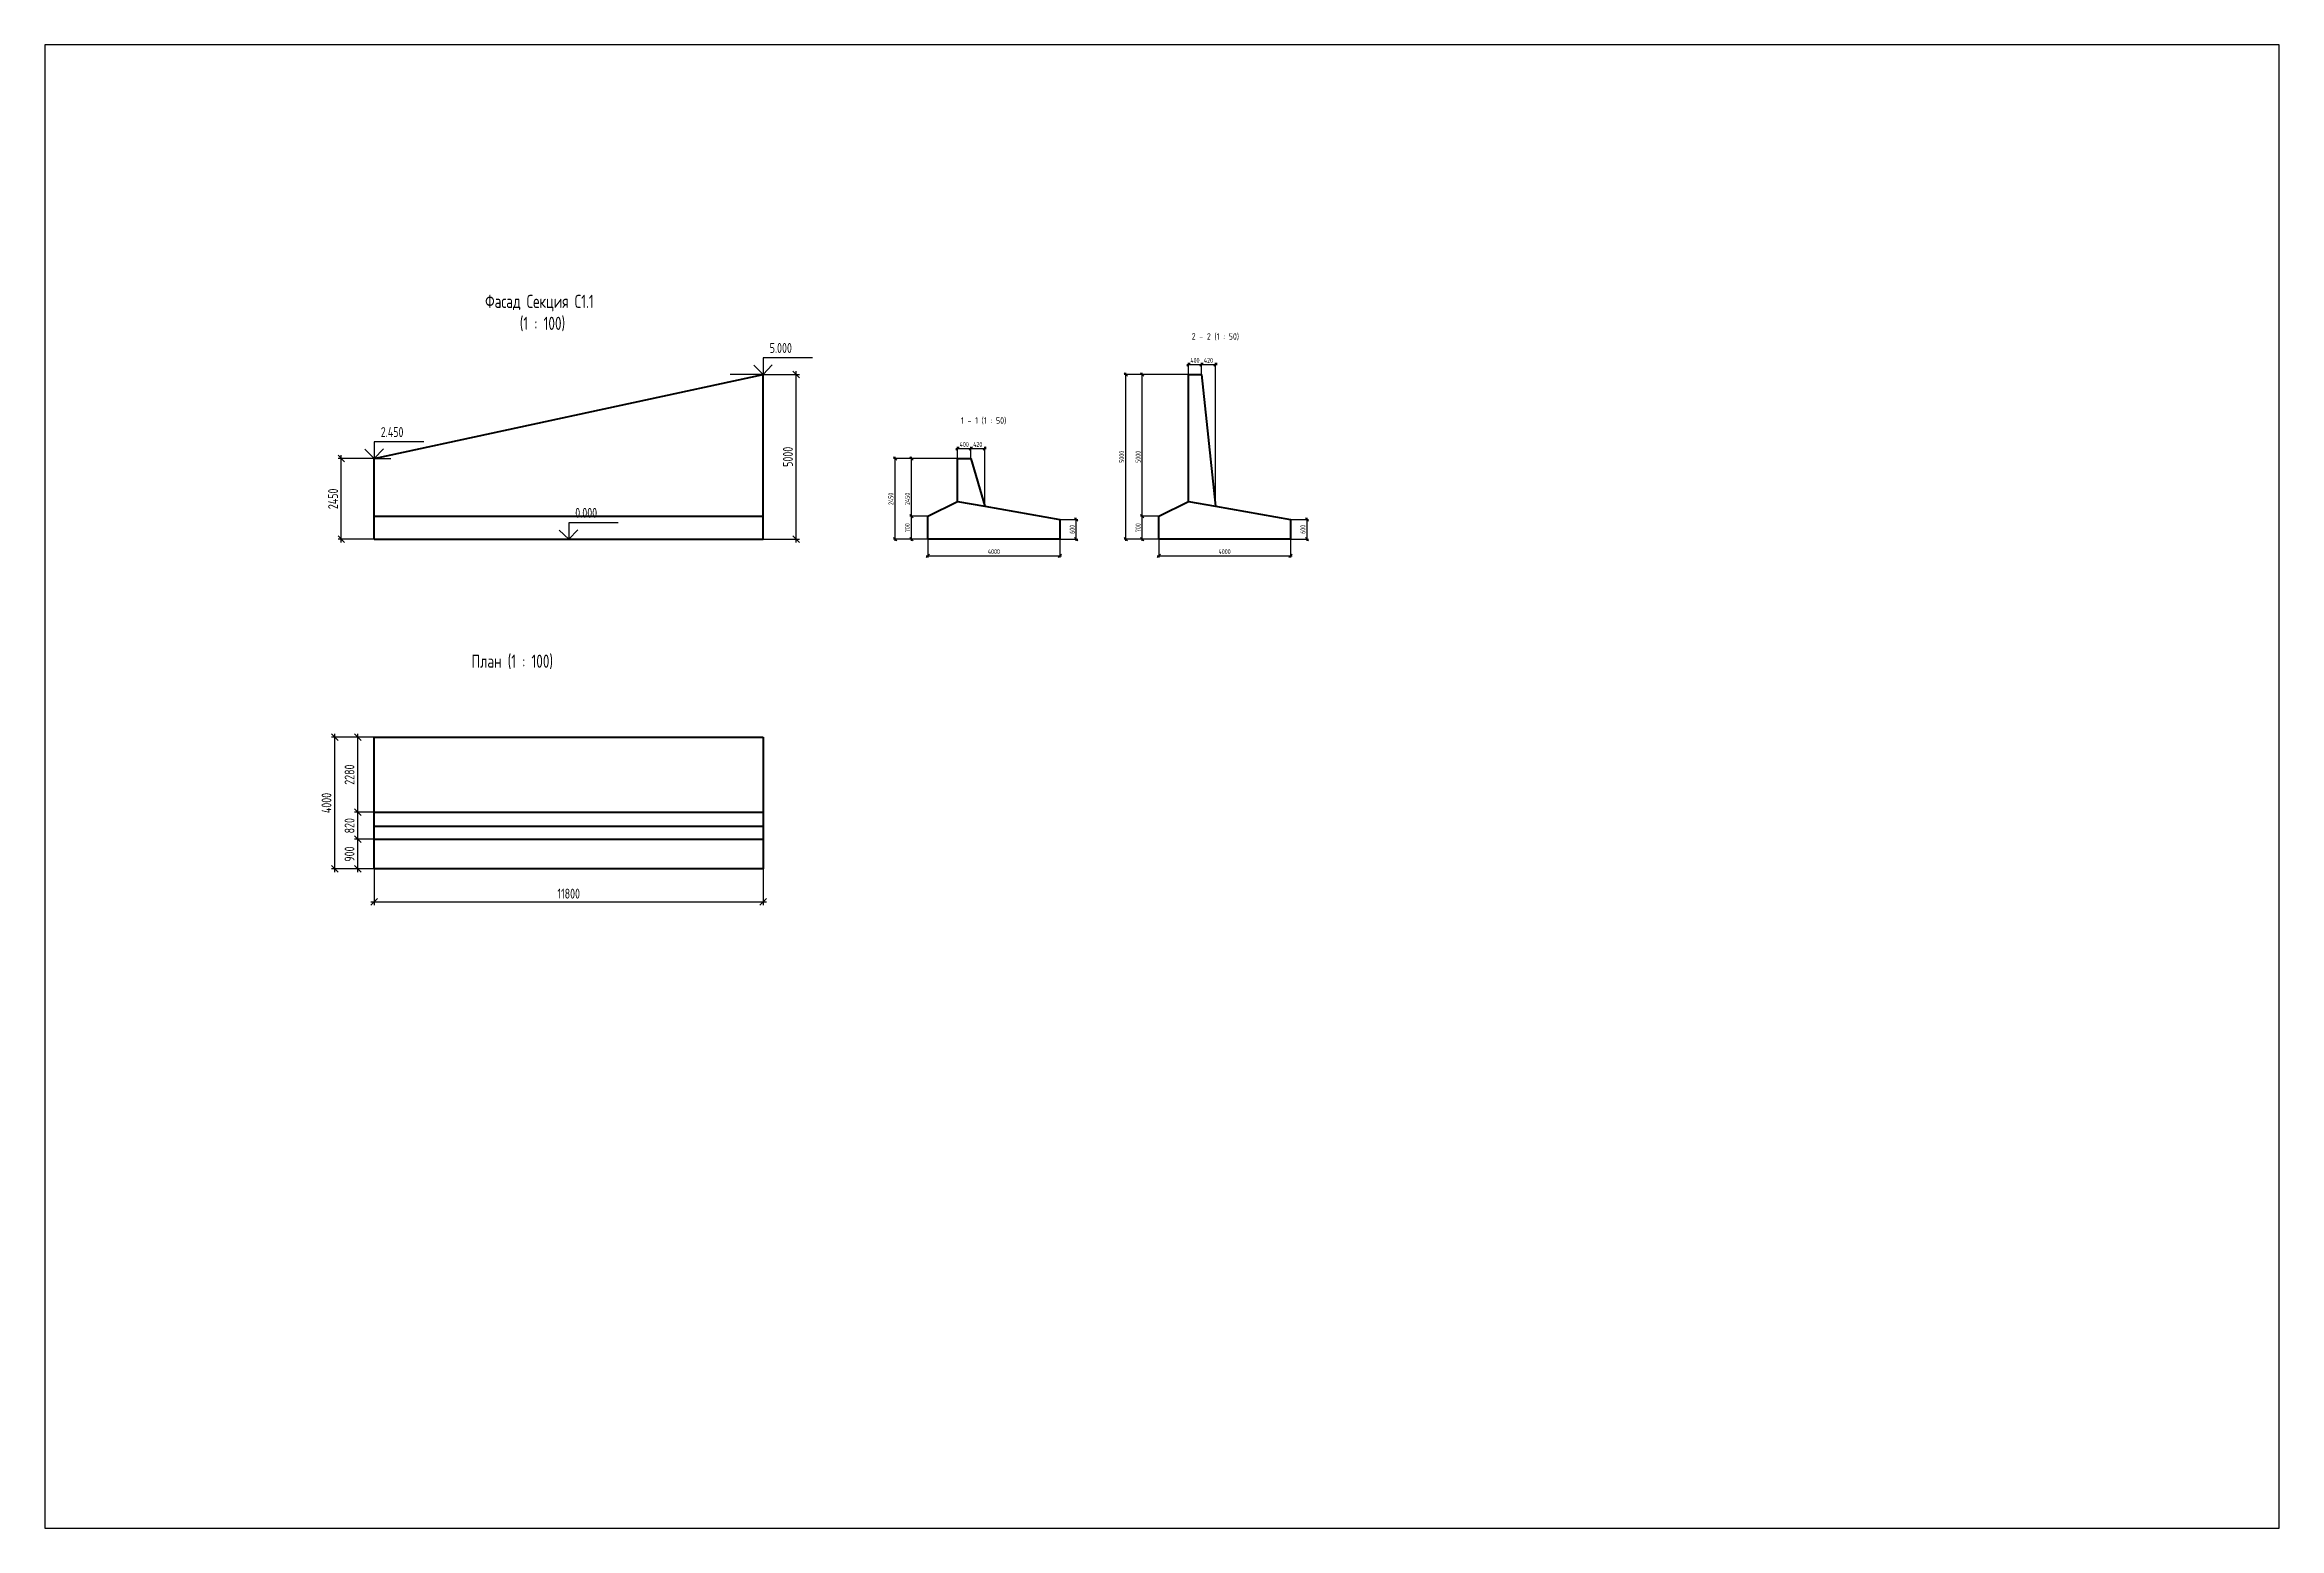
# Model space of a CAD drawing. Header units: millimetres. Extents: x -5073 to 1141180, y -2035460 to 62336.
# Drawn here: x 630395 to 698195, y -30000 to 15000 of the extents above; entities that cross this region are included whole.
import ezdxf
from ezdxf.enums import TextEntityAlignment as Align

# ---------------------------------------------------------------- set-up
doc = ezdxf.new("R2010")
doc.units = ezdxf.units.MM
doc.layers.add('Contur', color=40, linetype='Continuous', lineweight=40)
doc.layers.add('Notes', color=1, linetype='Continuous', plot=False)
doc.layers.add('Size', color=142, linetype='Continuous')
doc.layers.add('Text_B', color=11, linetype='Continuous')
doc.styles.add('RS 0.7', font='romans.shx', dxfattribs={"width": 0.7})
doc.styles.add('RS0.7', font='romans.shx', dxfattribs={"width": 0.7})
doc.dimstyles.new('LIN100', dxfattribs={"dimscale": 100, "dimtxt": 3, "dimasz": 2, "dimexe": 1, "dimexo": 0, "dimgap": 1, "dimtad": 1, "dimdec": 1, "dimrnd": 1, "dimzin": 9, "dimdsep": 46, "dimtxsty": 'RS0.7', "dimblk1": 'OBLIQUE', "dimblk2": 'OBLIQUE', "dimsah": 1, "dimcen": 2, "dimdle": 1, "dimclrd": 256, "dimclre": 256, "dimclrt": 7, "dimazin": 2, "dimtfac": 2.5, "dimtdec": 1, "dimtmove": 0, "dimatfit": 3, "dimfxl": 1, "dimtolj": 1, "dimtzin": 12, "dimlwd": -1, "dimlwe": -1, "dimarcsym": 0})
doc.dimstyles.new('LIN50', dxfattribs={"dimscale": 50, "dimtxt": 3, "dimasz": 2, "dimexe": 1, "dimexo": 0, "dimgap": 1, "dimtad": 1, "dimdec": 1, "dimrnd": 1, "dimzin": 9, "dimdsep": 46, "dimtxsty": 'RS0.7', "dimblk1": 'OBLIQUE', "dimblk2": 'OBLIQUE', "dimsah": 1, "dimcen": 2, "dimdle": 1, "dimclrd": 256, "dimclre": 256, "dimclrt": 7, "dimazin": 2, "dimtfac": 2.5, "dimtdec": 1, "dimtmove": 0, "dimatfit": 3, "dimfxl": 1, "dimtolj": 1, "dimtzin": 12, "dimlwd": -1, "dimlwe": -1, "dimarcsym": 0})

# ---------------------------------------------------------------- blocks, each defined once
blk = doc.blocks.new('_Oblique')
at = {"color": 0, "lineweight": -2}
blk.add_line((-0.5, -0.5), (0.5, 0.5), dxfattribs=at)
blk = doc.blocks.new('*D1362')
at = {"layer": 'Defpoints', "color": 0, "transparency": 16777216}
for p in [(639395, 2450), (640395, 2450), (640395, 0)]:
    blk.add_point(p, dxfattribs=at)
at = {"layer": 'Size', "transparency": 16777216}
for p, q in [((640395, 2450), (639295, 2450)), ((639395, -100), (639395, 2550)), ((640395, 0), (639295, 0))]:
    blk.add_line(p, q, dxfattribs=at)
at = {"layer": 'Size', "transparency": 16777216, "xscale": 200, "yscale": 200, "zscale": 200}
for p, rotation in [((639395, 2450), 90), ((639395, 0), 270)]:
    blk.add_blockref('_Oblique', p, dxfattribs=dict(at, rotation=rotation))
at = {"layer": 'Size', "color": 7, "transparency": 16777216, "insert": (639145, 1225), "char_height": 300, "attachment_point": 5, "rotation": 90, "style": 'RS0.7'}
blk.add_mtext('\\A1;2450', dxfattribs=at)
blk = doc.blocks.new('*D1363')
at = {"layer": 'Defpoints', "color": 0, "transparency": 16777216}
for p in [(652195, 5000), (653195, 5000), (652195, 0)]:
    blk.add_point(p, dxfattribs=at)
at = {"layer": 'Size', "transparency": 16777216}
for p, q in [((652195, 5000), (653295, 5000)), ((653195, -100), (653195, 5100)), ((652195, 0), (653295, 0))]:
    blk.add_line(p, q, dxfattribs=at)
at = {"layer": 'Size', "transparency": 16777216, "xscale": 200, "yscale": 200, "zscale": 200}
for p, rotation in [((653195, 5000), 90), ((653195, 0), 270)]:
    blk.add_blockref('_Oblique', p, dxfattribs=dict(at, rotation=rotation))
at = {"layer": 'Size', "color": 7, "transparency": 16777216, "insert": (652945, 2500), "char_height": 300, "attachment_point": 5, "rotation": 90, "style": 'RS0.7'}
blk.add_mtext('\\A1;5000', dxfattribs=at)
blk = doc.blocks.new('*D1364')
at = {"layer": 'Defpoints', "color": 0, "transparency": 16777216}
for p in [(640395, -10000), (652195, -10000), (652195, -11000)]:
    blk.add_point(p, dxfattribs=at)
at = {"layer": 'Size', "transparency": 16777216}
for p, q in [((640395, -10000), (640395, -11100)), ((652195, -10000), (652195, -11100)), ((640295, -11000), (652295, -11000))]:
    blk.add_line(p, q, dxfattribs=at)
at = {"layer": 'Size', "transparency": 16777216, "xscale": 200, "yscale": 200, "zscale": 200, "rotation": 180}
blk.add_blockref('_Oblique', (640395, -11000), dxfattribs=at)
at = {"layer": 'Size', "transparency": 16777216, "xscale": 200, "yscale": 200, "zscale": 200}
blk.add_blockref('_Oblique', (652195, -11000), dxfattribs=at)
at = {"layer": 'Size', "color": 7, "transparency": 16777216, "insert": (646295, -10750), "char_height": 300, "attachment_point": 5, "style": 'RS0.7'}
blk.add_mtext('\\A1;11800', dxfattribs=at)
blk = doc.blocks.new('*D1365')
at = {"layer": 'Defpoints', "color": 0, "transparency": 16777216}
for p in [(639195, -6000), (640395, -6000), (640395, -10000)]:
    blk.add_point(p, dxfattribs=at)
at = {"layer": 'Size', "transparency": 16777216}
for p, q in [((640395, -6000), (639095, -6000)), ((639195, -10100), (639195, -5900)), ((640395, -10000), (639095, -10000))]:
    blk.add_line(p, q, dxfattribs=at)
at = {"layer": 'Size', "transparency": 16777216, "xscale": 200, "yscale": 200, "zscale": 200}
for p, rotation in [((639195, -6000), 90), ((639195, -10000), 270)]:
    blk.add_blockref('_Oblique', p, dxfattribs=dict(at, rotation=rotation))
at = {"layer": 'Size', "color": 7, "transparency": 16777216, "insert": (638945, -8000), "char_height": 300, "attachment_point": 5, "rotation": 90, "style": 'RS0.7'}
blk.add_mtext('\\A1;4000', dxfattribs=at)
blk = doc.blocks.new('*D1366')
at = {"layer": 'Defpoints', "color": 0, "transparency": 16777216}
for p in [(639895, -9100), (640395, -9100), (640395, -10000)]:
    blk.add_point(p, dxfattribs=at)
at = {"layer": 'Size', "transparency": 16777216}
for p, q in [((640395, -9100), (639795, -9100)), ((639895, -10100), (639895, -9000)), ((640395, -10000), (639795, -10000))]:
    blk.add_line(p, q, dxfattribs=at)
at = {"layer": 'Size', "transparency": 16777216, "xscale": 200, "yscale": 200, "zscale": 200}
for p, rotation in [((639895, -9100), 90), ((639895, -10000), 270)]:
    blk.add_blockref('_Oblique', p, dxfattribs=dict(at, rotation=rotation))
at = {"layer": 'Size', "color": 7, "transparency": 16777216, "insert": (639645, -9550), "char_height": 300, "attachment_point": 5, "rotation": 90, "style": 'RS0.7'}
blk.add_mtext('\\A1;900', dxfattribs=at)
blk = doc.blocks.new('*D1367')
at = {"layer": 'Defpoints', "color": 0, "transparency": 16777216}
for p in [(639895, -8280), (640395, -8280), (640395, -9100)]:
    blk.add_point(p, dxfattribs=at)
at = {"layer": 'Size', "transparency": 16777216}
for p, q in [((640395, -8280), (639795, -8280)), ((639895, -9200), (639895, -8180)), ((640395, -9100), (639795, -9100))]:
    blk.add_line(p, q, dxfattribs=at)
at = {"layer": 'Size', "transparency": 16777216, "xscale": 200, "yscale": 200, "zscale": 200}
for p, rotation in [((639895, -8280), 90), ((639895, -9100), 270)]:
    blk.add_blockref('_Oblique', p, dxfattribs=dict(at, rotation=rotation))
at = {"layer": 'Size', "color": 7, "transparency": 16777216, "insert": (639645, -8690), "char_height": 300, "attachment_point": 5, "rotation": 90, "style": 'RS0.7'}
blk.add_mtext('\\A1;820', dxfattribs=at)
blk = doc.blocks.new('*D1368')
at = {"layer": 'Defpoints', "color": 0, "transparency": 16777216}
for p in [(639895, -6000), (640395, -6000), (640395, -8280)]:
    blk.add_point(p, dxfattribs=at)
at = {"layer": 'Size', "transparency": 16777216}
for p, q in [((640395, -6000), (639795, -6000)), ((639895, -8380), (639895, -5900)), ((640395, -8280), (639795, -8280))]:
    blk.add_line(p, q, dxfattribs=at)
at = {"layer": 'Size', "transparency": 16777216, "xscale": 200, "yscale": 200, "zscale": 200}
for p, rotation in [((639895, -6000), 90), ((639895, -8280), 270)]:
    blk.add_blockref('_Oblique', p, dxfattribs=dict(at, rotation=rotation))
at = {"layer": 'Size', "color": 7, "transparency": 16777216, "insert": (639645, -7140), "char_height": 300, "attachment_point": 5, "rotation": 90, "style": 'RS0.7'}
blk.add_mtext('\\A1;2280', dxfattribs=at)
blk = doc.blocks.new('*D1369')
at = {"layer": 'Defpoints', "color": 0, "transparency": 16777216}
for p in [(656695, 2450), (658095, 2450), (657195, 0)]:
    blk.add_point(p, dxfattribs=at)
at = {"layer": 'Size', "transparency": 16777216}
for p, q in [((658095, 2450), (656645, 2450)), ((656695, -50), (656695, 2500)), ((657195, 0), (656645, 0))]:
    blk.add_line(p, q, dxfattribs=at)
at = {"layer": 'Size', "transparency": 16777216, "xscale": 100, "yscale": 100, "zscale": 100}
for p, rotation in [((656695, 2450), 90), ((656695, 0), 270)]:
    blk.add_blockref('_Oblique', p, dxfattribs=dict(at, rotation=rotation))
at = {"layer": 'Size', "color": 7, "transparency": 16777216, "insert": (656570, 1225), "char_height": 150, "attachment_point": 5, "rotation": 90, "style": 'RS0.7'}
blk.add_mtext('\\A1;2450', dxfattribs=at)
blk = doc.blocks.new('*D1370')
at = {"layer": 'Defpoints', "color": 0, "transparency": 16777216}
for p in [(657195, 0), (661195, 0), (661195, -500)]:
    blk.add_point(p, dxfattribs=at)
at = {"layer": 'Size', "transparency": 16777216}
for p, q in [((657195, 0), (657195, -550)), ((661195, 0), (661195, -550)), ((657145, -500), (661245, -500))]:
    blk.add_line(p, q, dxfattribs=at)
at = {"layer": 'Size', "transparency": 16777216, "xscale": 100, "yscale": 100, "zscale": 100, "rotation": 180}
blk.add_blockref('_Oblique', (657195, -500), dxfattribs=at)
at = {"layer": 'Size', "transparency": 16777216, "xscale": 100, "yscale": 100, "zscale": 100}
blk.add_blockref('_Oblique', (661195, -500), dxfattribs=at)
at = {"layer": 'Size', "color": 7, "transparency": 16777216, "insert": (659195, -375), "char_height": 150, "attachment_point": 5, "style": 'RS0.7'}
blk.add_mtext('\\A1;4000', dxfattribs=at)
blk = doc.blocks.new('*D1371')
at = {"layer": 'Defpoints', "color": 0, "transparency": 16777216}
for p in [(656195, 2450), (658095, 2450), (657195, 0)]:
    blk.add_point(p, dxfattribs=at)
at = {"layer": 'Size', "transparency": 16777216}
for p, q in [((658095, 2450), (656145, 2450)), ((656195, -50), (656195, 2500)), ((657195, 0), (656145, 0))]:
    blk.add_line(p, q, dxfattribs=at)
at = {"layer": 'Size', "transparency": 16777216, "xscale": 100, "yscale": 100, "zscale": 100}
for p, rotation in [((656195, 2450), 90), ((656195, 0), 270)]:
    blk.add_blockref('_Oblique', p, dxfattribs=dict(at, rotation=rotation))
at = {"layer": 'Size', "color": 7, "transparency": 16777216, "insert": (656070, 1225), "char_height": 150, "attachment_point": 5, "rotation": 90, "style": 'RS0.7'}
blk.add_mtext('\\A1;2450', dxfattribs=at)
blk = doc.blocks.new('*D1372')
at = {"layer": 'Defpoints', "color": 0, "transparency": 16777216}
for p in [(656695, 700), (657195, 700), (657195, 0)]:
    blk.add_point(p, dxfattribs=at)
at = {"layer": 'Size', "transparency": 16777216}
for p, q in [((657195, 700), (656645, 700)), ((656695, -50), (656695, 750)), ((657195, 0), (656645, 0))]:
    blk.add_line(p, q, dxfattribs=at)
at = {"layer": 'Size', "transparency": 16777216, "xscale": 100, "yscale": 100, "zscale": 100}
for p, rotation in [((656695, 700), 90), ((656695, 0), 270)]:
    blk.add_blockref('_Oblique', p, dxfattribs=dict(at, rotation=rotation))
at = {"layer": 'Size', "color": 7, "transparency": 16777216, "insert": (656570, 350), "char_height": 150, "attachment_point": 5, "rotation": 90, "style": 'RS0.7'}
blk.add_mtext('\\A1;700', dxfattribs=at)
blk = doc.blocks.new('*D1373')
at = {"layer": 'Defpoints', "color": 0, "transparency": 16777216}
for p in [(658495, 2750), (658095, 2450), (658495, 2450)]:
    blk.add_point(p, dxfattribs=at)
at = {"layer": 'Size', "transparency": 16777216}
for p, q in [((658045, 2750), (658545, 2750)), ((658095, 2450), (658095, 2800)), ((658495, 2450), (658495, 2800))]:
    blk.add_line(p, q, dxfattribs=at)
at = {"layer": 'Size', "transparency": 16777216, "xscale": 100, "yscale": 100, "zscale": 100, "rotation": 180}
blk.add_blockref('_Oblique', (658095, 2750), dxfattribs=at)
at = {"layer": 'Size', "transparency": 16777216, "xscale": 100, "yscale": 100, "zscale": 100}
blk.add_blockref('_Oblique', (658495, 2750), dxfattribs=at)
at = {"layer": 'Size', "color": 7, "transparency": 16777216, "insert": (658295, 2875), "char_height": 150, "attachment_point": 5, "style": 'RS0.7'}
blk.add_mtext('\\A1;400', dxfattribs=at)
blk = doc.blocks.new('*D1374')
at = {"layer": 'Defpoints', "color": 0, "transparency": 16777216}
for p in [(658915, 2750), (658495, 2450), (658915, 1000)]:
    blk.add_point(p, dxfattribs=at)
at = {"layer": 'Size', "transparency": 16777216}
for p, q in [((658445, 2750), (658965, 2750)), ((658495, 2450), (658495, 2800)), ((658915, 1000), (658915, 2800))]:
    blk.add_line(p, q, dxfattribs=at)
at = {"layer": 'Size', "transparency": 16777216, "xscale": 100, "yscale": 100, "zscale": 100, "rotation": 180}
blk.add_blockref('_Oblique', (658495, 2750), dxfattribs=at)
at = {"layer": 'Size', "transparency": 16777216, "xscale": 100, "yscale": 100, "zscale": 100}
blk.add_blockref('_Oblique', (658915, 2750), dxfattribs=at)
at = {"layer": 'Size', "color": 7, "transparency": 16777216, "insert": (658705, 2875), "char_height": 150, "attachment_point": 5, "style": 'RS0.7'}
blk.add_mtext('\\A1;420', dxfattribs=at)
blk = doc.blocks.new('*D1375')
at = {"layer": 'Defpoints', "color": 0, "transparency": 16777216}
for p in [(661195, 600), (661195, 0), (661695, 600)]:
    blk.add_point(p, dxfattribs=at)
at = {"layer": 'Size', "transparency": 16777216}
for p, q in [((661195, 600), (661745, 600)), ((661195, 0), (661745, 0)), ((661695, -50), (661695, 650))]:
    blk.add_line(p, q, dxfattribs=at)
at = {"layer": 'Size', "transparency": 16777216, "xscale": 100, "yscale": 100, "zscale": 100}
for p, rotation in [((661695, 600), 90), ((661695, 0), 270)]:
    blk.add_blockref('_Oblique', p, dxfattribs=dict(at, rotation=rotation))
at = {"layer": 'Size', "color": 7, "transparency": 16777216, "insert": (661570, 300), "char_height": 150, "attachment_point": 5, "rotation": 90, "style": 'RS0.7'}
blk.add_mtext('\\A1;600', dxfattribs=at)
blk = doc.blocks.new('*D1376')
at = {"layer": 'Defpoints', "color": 0, "transparency": 16777216}
for p in [(663695, 5000), (665095, 5000), (664195, 0)]:
    blk.add_point(p, dxfattribs=at)
at = {"layer": 'Size', "transparency": 16777216}
for p, q in [((665095, 5000), (663645, 5000)), ((663695, -50), (663695, 5050)), ((664195, 0), (663645, 0))]:
    blk.add_line(p, q, dxfattribs=at)
at = {"layer": 'Size', "transparency": 16777216, "xscale": 100, "yscale": 100, "zscale": 100}
for p, rotation in [((663695, 5000), 90), ((663695, 0), 270)]:
    blk.add_blockref('_Oblique', p, dxfattribs=dict(at, rotation=rotation))
at = {"layer": 'Size', "color": 7, "transparency": 16777216, "insert": (663570, 2500), "char_height": 150, "attachment_point": 5, "rotation": 90, "style": 'RS0.7'}
blk.add_mtext('\\A1;5000', dxfattribs=at)
blk = doc.blocks.new('*D1377')
at = {"layer": 'Defpoints', "color": 0, "transparency": 16777216}
for p in [(663195, 5000), (665095, 5000), (664195, 0)]:
    blk.add_point(p, dxfattribs=at)
at = {"layer": 'Size', "transparency": 16777216}
for p, q in [((665095, 5000), (663145, 5000)), ((663195, -50), (663195, 5050)), ((664195, 0), (663145, 0))]:
    blk.add_line(p, q, dxfattribs=at)
at = {"layer": 'Size', "transparency": 16777216, "xscale": 100, "yscale": 100, "zscale": 100}
for p, rotation in [((663195, 5000), 90), ((663195, 0), 270)]:
    blk.add_blockref('_Oblique', p, dxfattribs=dict(at, rotation=rotation))
at = {"layer": 'Size', "color": 7, "transparency": 16777216, "insert": (663070, 2500), "char_height": 150, "attachment_point": 5, "rotation": 90, "style": 'RS0.7'}
blk.add_mtext('\\A1;5000', dxfattribs=at)
blk = doc.blocks.new('*D1378')
at = {"layer": 'Defpoints', "color": 0, "transparency": 16777216}
for p in [(663695, 700), (664195, 700), (664195, 0)]:
    blk.add_point(p, dxfattribs=at)
at = {"layer": 'Size', "transparency": 16777216}
for p, q in [((664195, 700), (663645, 700)), ((663695, -50), (663695, 750)), ((664195, 0), (663645, 0))]:
    blk.add_line(p, q, dxfattribs=at)
at = {"layer": 'Size', "transparency": 16777216, "xscale": 100, "yscale": 100, "zscale": 100}
for p, rotation in [((663695, 700), 90), ((663695, 0), 270)]:
    blk.add_blockref('_Oblique', p, dxfattribs=dict(at, rotation=rotation))
at = {"layer": 'Size', "color": 7, "transparency": 16777216, "insert": (663570, 350), "char_height": 150, "attachment_point": 5, "rotation": 90, "style": 'RS0.7'}
blk.add_mtext('\\A1;700', dxfattribs=at)
blk = doc.blocks.new('*D1379')
at = {"layer": 'Defpoints', "color": 0, "transparency": 16777216}
for p in [(664195, 0), (668195, 0), (668195, -500)]:
    blk.add_point(p, dxfattribs=at)
at = {"layer": 'Size', "transparency": 16777216}
for p, q in [((664195, 0), (664195, -550)), ((668195, 0), (668195, -550)), ((664145, -500), (668245, -500))]:
    blk.add_line(p, q, dxfattribs=at)
at = {"layer": 'Size', "transparency": 16777216, "xscale": 100, "yscale": 100, "zscale": 100, "rotation": 180}
blk.add_blockref('_Oblique', (664195, -500), dxfattribs=at)
at = {"layer": 'Size', "transparency": 16777216, "xscale": 100, "yscale": 100, "zscale": 100}
blk.add_blockref('_Oblique', (668195, -500), dxfattribs=at)
at = {"layer": 'Size', "color": 7, "transparency": 16777216, "insert": (666195, -375), "char_height": 150, "attachment_point": 5, "style": 'RS0.7'}
blk.add_mtext('\\A1;4000', dxfattribs=at)
blk = doc.blocks.new('*D1380')
at = {"layer": 'Defpoints', "color": 0, "transparency": 16777216}
for p in [(665095, 5000), (665495, 5300), (665495, 5000)]:
    blk.add_point(p, dxfattribs=at)
at = {"layer": 'Size', "transparency": 16777216}
for p, q in [((665045, 5300), (665545, 5300)), ((665095, 5000), (665095, 5350)), ((665495, 5000), (665495, 5350))]:
    blk.add_line(p, q, dxfattribs=at)
at = {"layer": 'Size', "transparency": 16777216, "xscale": 100, "yscale": 100, "zscale": 100, "rotation": 180}
blk.add_blockref('_Oblique', (665095, 5300), dxfattribs=at)
at = {"layer": 'Size', "transparency": 16777216, "xscale": 100, "yscale": 100, "zscale": 100}
blk.add_blockref('_Oblique', (665495, 5300), dxfattribs=at)
at = {"layer": 'Size', "color": 7, "transparency": 16777216, "insert": (665295, 5425), "char_height": 150, "attachment_point": 5, "style": 'RS0.7'}
blk.add_mtext('\\A1;400', dxfattribs=at)
blk = doc.blocks.new('*D1381')
at = {"layer": 'Defpoints', "color": 0, "transparency": 16777216}
for p in [(665495, 5000), (665915, 5300), (665915, 1000)]:
    blk.add_point(p, dxfattribs=at)
at = {"layer": 'Size', "transparency": 16777216}
for p, q in [((665445, 5300), (665965, 5300)), ((665495, 5000), (665495, 5350)), ((665915, 1000), (665915, 5350))]:
    blk.add_line(p, q, dxfattribs=at)
at = {"layer": 'Size', "transparency": 16777216, "xscale": 100, "yscale": 100, "zscale": 100, "rotation": 180}
blk.add_blockref('_Oblique', (665495, 5300), dxfattribs=at)
at = {"layer": 'Size', "transparency": 16777216, "xscale": 100, "yscale": 100, "zscale": 100}
blk.add_blockref('_Oblique', (665915, 5300), dxfattribs=at)
at = {"layer": 'Size', "color": 7, "transparency": 16777216, "insert": (665705, 5425), "char_height": 150, "attachment_point": 5, "style": 'RS0.7'}
blk.add_mtext('\\A1;420', dxfattribs=at)
blk = doc.blocks.new('*D1382')
at = {"layer": 'Defpoints', "color": 0, "transparency": 16777216}
for p in [(668195, 600), (668195, 0), (668695, 600)]:
    blk.add_point(p, dxfattribs=at)
at = {"layer": 'Size', "transparency": 16777216}
for p, q in [((668195, 600), (668745, 600)), ((668195, 0), (668745, 0)), ((668695, -50), (668695, 650))]:
    blk.add_line(p, q, dxfattribs=at)
at = {"layer": 'Size', "transparency": 16777216, "xscale": 100, "yscale": 100, "zscale": 100}
for p, rotation in [((668695, 600), 90), ((668695, 0), 270)]:
    blk.add_blockref('_Oblique', p, dxfattribs=dict(at, rotation=rotation))
at = {"layer": 'Size', "color": 7, "transparency": 16777216, "insert": (668570, 300), "char_height": 150, "attachment_point": 5, "rotation": 90, "style": 'RS0.7'}
blk.add_mtext('\\A1;600', dxfattribs=at)
blk = doc.blocks.new('Otmetka')
at = {"lineweight": 25}
for p, q in [((0, 0), (-10, 0)), ((0, 5), (0, 0)), ((15, 5), (0, 5)), ((0, 0), (5, 0))]:
    blk.add_line(p, q, dxfattribs=at)
blk.add_lwpolyline([(-2.89, 2.77), (0, 0), (2.77, 2.89)], dxfattribs=at)
at = {"color": 7, "style": 'RS 0.7', "width": 0.7}
blk.add_attdef('+ОТМЕТКА', (1.97, 6.51), '', height=3, dxfattribs=at)
at = {"color": 7, "style": 'RS 0.7', "width": 0.7, "flags": 8}
blk.add_attdef('ПРИМЕЧАНИЕ', text='', height=3, dxfattribs=at).set_placement((1.97, 4.33), align=Align.TOP_LEFT)

msp = doc.modelspace()

# ---------------------------------------------------------------- linework, layer by layer
at = {"layer": 'Contur'}
for p, q in [((640395.41, 2450), (652195.41, 5000)), ((652195.41, 0), (652195.41, 5000)), ((665095.41, 1145), (665095.41, 5000)), ((665095.41, 5000), (665495.41, 5000)), ((665495.41, 5000), (665915.41, 1000)), ((640395.41, 0), (640395.41, 2450)), ((658095.41, 1145), (658095.41, 2450)), ((658095.41, 2450), (658495.41, 2450)), ((658495.41, 2450), (658915.41, 1000)), ((640395.41, 700), (652195.41, 700)), ((657195.41, 700), (658095.41, 1145)), ((657195.41, 0), (657195.41, 700)), ((658095.41, 1145), (658915.41, 1000)), ((658915.41, 1000), (661195.41, 600)), ((664195.41, 700), (665095.41, 1145)), ((664195.41, 0), (664195.41, 700)), ((665095.41, 1145), (665915.41, 1000)), ((665915.41, 1000), (668195.41, 600)), ((640395.41, 0), (652195.41, 0)), ((661195.41, 0), (657195.41, 0)), ((661195.41, 600), (661195.41, 0)), ((668195.41, 0), (664195.41, 0)), ((668195.41, 600), (668195.41, 0)), ((640395.41, -10000), (640395.41, -6000)), ((640395.41, -6000), (652195.41, -6000)), ((652195.41, -6000), (652195.41, -10000)), ((640395.41, -8280), (652195.41, -8280)), ((640395.41, -8700), (652195.41, -8700)), ((640395.41, -9100), (652195.41, -9100)), ((652195.41, -10000), (640395.41, -10000))]:
    msp.add_line(p, q, dxfattribs=at)
at = {"layer": 'Notes'}
for p, q in [((698195.41, 15000), (630395.41, 15000)), ((630395.41, 15000), (630395.41, -30000)), ((698195.41, -30000), (698195.41, 15000)), ((630395.41, -30000), (698195.41, -30000))]:
    msp.add_line(p, q, dxfattribs=at)

# ---------------------------------------------------------------- block references
at = {"layer": 'Size', "xscale": 100, "yscale": 100, "zscale": 100}
for p, values in [((652195.41, 5000), {'+ОТМЕТКА': '5.000'}), ((640395.41, 2450), {'+ОТМЕТКА': '2.450'}), ((646295.41, 0), {'+ОТМЕТКА': '0.000'})]:
    msp.add_blockref('Otmetka', p, dxfattribs=at).add_auto_attribs(values)

# ---------------------------------------------------------------- texts
at = {"layer": 'Text_B', "style": 'RS0.7'}
for s, insert, char_height, attachment_point in [('Фасад Секция С1.1^J (1 : 100)', (645405.41, 6861.9), 400, 5), ('2 - 2 (1 : 50)', (665195.41, 6250), 200, 1), ('1 - 1 (1 : 50)', (658195.41, 3700), 200, 1), ('План (1 : 100)', (643345.41, -3500), 400, 1)]:
    msp.add_mtext(s, dxfattribs=dict(at, insert=insert, char_height=char_height, attachment_point=attachment_point))

# ---------------------------------------------------------------- dimensions: what is measured, and where the dimension line sits
at = {"layer": 'Size'}
for base, p1, p2, angle, dimstyle, picture, middle in [((665495.41, 5300), (665095.41, 5000), (665495.41, 5000), 180, 'LIN50', '*D1380', (665295.41, 5425)), ((665915.41, 5300), (665495.41, 5000), (665915.41, 1000), 180, 'LIN50', '*D1381', (665705.41, 5425)), ((653195.41, 5000), (652195.41, 0), (652195.41, 5000), 270, 'LIN100', '*D1363', (652945.41, 2500)), ((663195.41, 5000), (664195.41, 0), (665095.41, 5000), 90, 'LIN50', '*D1377', (663070.41, 2500)), ((663695.41, 5000), (664195.41, 0), (665095.41, 5000), 90, 'LIN50', '*D1376', (663570.41, 2500)), ((658495.41, 2750), (658095.41, 2450), (658495.41, 2450), 180, 'LIN50', '*D1373', (658295.41, 2875)), ((658915.41, 2750), (658495.41, 2450), (658915.41, 1000), 180, 'LIN50', '*D1374', (658705.41, 2875)), ((639395.41, 2450), (640395.41, 0), (640395.41, 2450), 90, 'LIN100', '*D1362', (639145.41, 1225)), ((656195.41, 2450), (657195.41, 0), (658095.41, 2450), 90, 'LIN50', '*D1371', (656070.41, 1225)), ((656695.41, 2450), (657195.41, 0), (658095.41, 2450), 90, 'LIN50', '*D1369', (656570.41, 1225)), ((656695.41, 700), (657195.41, 0), (657195.41, 700), 90, 'LIN50', '*D1372', (656570.41, 350)), ((663695.41, 700), (664195.41, 0), (664195.41, 700), 90, 'LIN50', '*D1378', (663570.41, 350)), ((661695.41, 600), (661195.41, 0), (661195.41, 600), 270, 'LIN50', '*D1375', (661570.41, 300)), ((668695.41, 600), (668195.41, 0), (668195.41, 600), 270, 'LIN50', '*D1382', (668570.41, 300)), ((639195.41, -6000), (640395.41, -10000), (640395.41, -6000), 90, 'LIN100', '*D1365', (638945.41, -8000)), ((639895.41, -6000), (640395.41, -8280), (640395.41, -6000), 90, 'LIN100', '*D1368', (639645.41, -7140)), ((639895.41, -8280), (640395.41, -9100), (640395.41, -8280), 90, 'LIN100', '*D1367', (639645.41, -8690)), ((639895.41, -9100), (640395.41, -10000), (640395.41, -9100), 90, 'LIN100', '*D1366', (639645.41, -9550))]:
    dim = msp.add_linear_dim(base=base, p1=p1, p2=p2, angle=angle, dimstyle=dimstyle, dxfattribs=at)
    dim.commit()
    dim.dimension.update_dxf_attribs({"geometry": picture, "text_midpoint": middle})
for base, p1, p2, dimstyle, picture, middle in [((661195.41, -500), (657195.41, 0), (661195.41, 0), 'LIN50', '*D1370', (659195.41, -375)), ((668195.41, -500), (664195.41, 0), (668195.41, 0), 'LIN50', '*D1379', (666195.41, -375)), ((652195.41, -11000), (640395.41, -10000), (652195.41, -10000), 'LIN100', '*D1364', (646295.41, -10750))]:
    dim = msp.add_linear_dim(base=base, p1=p1, p2=p2, dimstyle=dimstyle, dxfattribs=at)
    dim.commit()
    dim.dimension.update_dxf_attribs({"geometry": picture, "text_midpoint": middle})

doc.saveas('drawing.dxf')
